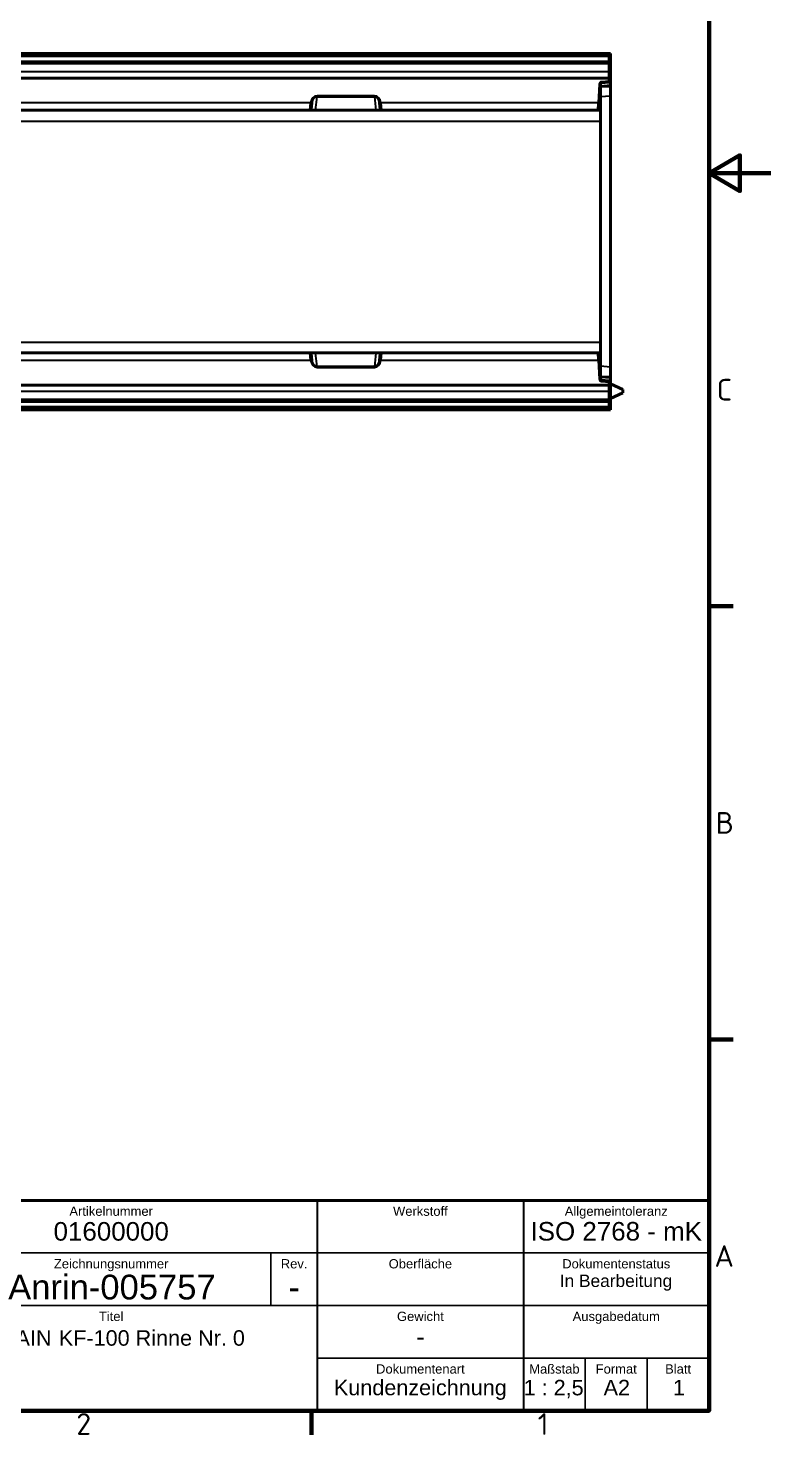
# Model space of a CAD drawing. Header units: millimetres. Extents: x 0 to 1485, y 0 to 1050.
# Drawn here: x 1185 to 1485, y 15 to 584 of the extents above; entities that cross this region are included whole.
import ezdxf
from ezdxf.enums import TextEntityAlignment as Align

# ---------------------------------------------------------------- set-up
doc = ezdxf.new("R2010")
doc.units = ezdxf.units.MM
doc.header["$LTSCALE"] = 2.5
for name, color, linetype, lineweight in [('Rahmen (ISO)', 7, 'Continuous', 70), ('Schraffur (ISO)', 7, 'Continuous', 18), ('Sichtbar (ISO)', 7, 'Continuous', 50), ('Sichtbar schmal (ISO)', 7, 'Continuous', 35), ('Skizziergeometrie (ISO)', 7, 'Continuous', 25), ('Symbole(DIN)', 179, 'Continuous', 25), ('Titel (ISO)', 7, 'Continuous', 50)]:
    doc.layers.add(name, color=color, linetype=linetype, lineweight=lineweight)
doc.styles.add('Aktuell-DIN', font='arial.ttf')
doc.styles.add('Notiztext (DIN)', font='isocpeur.ttf')
doc.styles.add('Textstil36', font='arial.ttf')
doc.styles.add('Textstil50', font='arial.ttf')
doc.styles.add('Textstil53', font='arial.ttf')
doc.styles.add('Textstil60', font='arial.ttf')
doc.styles.add('Textstil94', font='arial.ttf')
doc.styles.add('TXT 5_0', font='isocpeur.ttf')

# ---------------------------------------------------------------- blocks, each defined once
blk = doc.blocks.new('Ränder Standardrahmen')
at = {"layer": 'Rahmen (ISO)'}
for p, q in [((584.0000152587891, 140), (587.9000091552734, 140)), ((584.0000152587891, 70), (587.9000091552734, 70)), ((519.7499847412109, 10), (519.7499847412109, 6.100000143051147))]:
    blk.add_line(p, q, dxfattribs=at)
at = {"layer": 'Rahmen (ISO)', "flags": 128}
for points in [[(10, 10), (10, 410), (584.0000152587891, 410), (584.0000152587891, 10), (10, 10)], [(594.0000152587891, 210), (584.0000152587891, 210), (589.0000152587891, 212.8867530822754), (589.0000152587891, 207.1132469177246), (584.0000152587891, 210)]]:
    blk.add_lwpolyline(points, dxfattribs=at)
at = {"layer": 'Rahmen (ISO)', "char_height": 3.499999940395355, "attachment_point": 7, "style": 'Notiztext (DIN)'}
for s, insert in [('C', (585.2283748042591, 173.2500000298023)), ('B', (585.0530501258381, 103.2500000298023)), ('A', (584.8777254474171, 33.25000002980232)), ('2', (481.7033748340615, 6.100000059604644)), ('1', (556.299600776777, 6.100000059604644))]:
    blk.add_mtext(s, dxfattribs=dict(at, insert=insert))
blk = doc.blocks.new('Schriftfelder Kundenzeichnung DE')
at = {"layer": 'Schraffur (ISO)'}
h = blk.add_hatch(color=256, dxfattribs=at)
edge = h.paths.add_edge_path(flags=0)
edge.add_line((108.683909823923, 225.3408427413095), (110.516742063923, 225.3408427413095))
edge.add_line((110.5167420639229, 225.3408427413095), (110.5167420639229, 227.2962102213095))
edge.add_arc((111.2257004586354, 225.8655982654567), 1.59664416, 116.3613146929463, 117.7482226645101)
edge.add_arc((112.3362595360138, 223.7546137413095), 3.981931800000001, 117.7482226645103, 156.5245153357833)
edge = h.paths.add_edge_path()
edge.add_arc((110.5045526805172, 224.9907311013095), 4.26078048, 90, 151.5119102653221)
edge.add_line((106.7596833415043, 227.0230214182844), (104.712935583923, 223.2515115813095))
edge.add_line((104.712935583923, 223.2515115813095), (108.171648543923, 223.2515115813095))
edge.add_line((108.171648543923, 223.2515115813095), (108.2998586025441, 223.9915139013095))
edge.add_line((108.2998586025441, 223.9915139013095), (110.5167420639229, 223.9915139013095))
edge.add_line((110.5167420639229, 223.9915139013095), (110.5167420639229, 223.2515115813095))
edge.add_line((110.5167420639229, 223.2515115813095), (114.045733623923, 223.2515115813095))
edge.add_line((114.045733623923, 223.2515115813095), (114.045733623923, 229.2515115813095))
edge.add_line((114.045733623923, 229.2515115813095), (110.5045526805172, 229.2515115813095))
for points in [[(125.252607783923, 223.2515115813095), (121.817400063923, 223.2515115813095), (118.505964063923, 226.1045144613095), (118.505964063923, 223.2515115813095), (115.070756343923, 223.2515115813095), (115.070756343923, 229.2515115813095), (118.505964063923, 229.2515115813095), (121.817400063923, 226.3985087013095), (121.817400063923, 229.2515115813095), (125.252607783923, 229.2515115813095)], [(140.097968583923, 223.2515115813095), (136.625119383923, 223.2515115813095), (136.625119383923, 229.2515115813095), (140.097968583923, 229.2515115813095)], [(147.869635023923, 229.2515115813095), (151.304842743923, 229.2515115813095), (151.304842743923, 223.2515115813095), (147.869635023923, 223.2515115813095), (144.558199023923, 226.1045144613095), (144.558199023923, 223.2515115813095), (141.122991303923, 223.2515115813095), (141.122991303923, 229.2515115813095), (144.558199023923, 229.2515115813095), (147.869635023923, 226.3985087013095)], [(114.092750823923, 221.2198260213095), (114.092750823923, 219.1891757013095), (115.437950823923, 219.1891757013095), (115.437950823923, 219.4171757013095), (114.362750823923, 219.4171757013095), (114.362750823923, 221.2198260213095)], [(117.539431743923, 220.9918260213095), (117.539431743923, 221.2198260213095), (116.127950823923, 221.2198260213095), (116.127950823923, 219.1891757013095), (117.539431743923, 219.1891757013095), (117.539431743923, 219.4171757013095), (116.399148063923, 219.4171757013095), (116.399148063923, 220.0905008613095), (117.454217463923, 220.0905008613095), (117.454217463923, 220.3185008613095), (116.399148063923, 220.3185008613095), (116.399148063923, 220.9918260213095)], [(123.086601303923, 221.2198260213095), (123.086601303923, 219.1891757013095), (123.356828463923, 219.1891757013095), (123.356828463923, 221.2198260213095)], [(124.262986023923, 221.2198260213095), (124.262986023923, 219.1891757013095), (124.518913143923, 219.1891757013095), (124.518913143923, 220.8277610613095), (125.589754863923, 219.1891757013095), (125.881309503923, 219.1891757013095), (125.881309503923, 221.2198260213095), (125.625382383923, 221.2198260213095), (125.625382383923, 219.5812406613095), (124.5545406639229, 221.2198260213095)], [(132.561861423923, 221.2198260213095), (132.155045343923, 219.5180909013095), (131.699562243923, 221.2198260213095), (131.4071755239229, 221.2198260213095), (130.951692423923, 219.5180909013095), (130.544876343923, 221.2198260213095), (130.268875503923, 221.2198260213095), (130.805499063923, 219.1891757013095), (131.097885783923, 219.1891757013095), (131.553368883923, 220.8909108213095), (132.008851983923, 219.1891757013095), (132.301238703923, 219.1891757013095), (132.837862263923, 221.2198260213095)], [(135.977502663923, 219.1891757013095), (136.247237223923, 219.1891757013095), (136.247237223923, 220.9918260213095), (136.924449183923, 220.9918260213095), (136.924449183923, 221.2198260213095), (135.300290703923, 221.2198260213095), (135.300290703923, 220.9918260213095), (135.977502663923, 220.9918260213095)], [(139.015114863923, 219.1891757013095), (139.015114863923, 219.4171757013095), (137.874831183923, 219.4171757013095), (137.874831183923, 220.0905008613095), (138.929900583923, 220.0905008613095), (138.929900583923, 220.3185008613095), (137.874831183923, 220.3185008613095), (137.874831183923, 220.9918260213095), (139.015114863923, 220.9918260213095), (139.015114863923, 221.2198260213095), (137.603633943923, 221.2198260213095), (137.603633943923, 219.1891757013095)]]:
    blk.add_hatch(color=256, dxfattribs=at).paths.add_polyline_path(points)
h = blk.add_hatch(color=256, dxfattribs=at)
edge = h.paths.add_edge_path(flags=0)
edge.add_line((129.642346503923, 227.8052701413094), (129.642346503923, 226.6901711013095))
edge.add_line((129.642346503923, 226.6901711013095), (131.480023983923, 226.6901711013095))
edge.add_spline(control_points=[(131.480023983923, 226.6901711013095), (131.5318805497063, 226.6916958227884), (131.6305581805931, 226.6945972085825), (131.7834079712094, 226.7187347864066), (131.9456075507691, 226.7621980947508), (132.1091953016572, 226.8344387768472), (132.2411939532879, 226.9285784099501), (132.3403721803921, 227.0402636060593), (132.396135090417, 227.1601969955236), (132.4018507240181, 227.2893400885062), (132.3685830476563, 227.4029543419422), (132.2920363050484, 227.5186120536297), (132.1869485253285, 227.6088157974424), (132.0663152088053, 227.6797835189072), (131.9581459113344, 227.7259415766284), (131.8527252149688, 227.7585600237585), (131.7479852451018, 227.7823689967755), (131.6253257673098, 227.8010784926916), (131.5313444046484, 227.8037896558978), (131.480023983923, 227.8052701413094)], knot_values=[-0.2348443077656115, -0.2348443077656115, -0.2348443077656115, -0.2348443077656115, -0.2192949338551818, -0.2052554725607108, -0.1885299087278163, -0.1690334631389931, -0.1519110800315538, -0.1403572958252844, -0.1244643519458432, -0.1133909403395071, -0.1022811609910772, -0.08951621207976893, -0.07231263734836829, -0.06124997503032472, -0.04759695909511757, -0.03714336058679168, -0.02818110863432662, -0.01538886339449367, 0, 0, 0, 0], degree=3, periodic=0)
edge.add_line((131.480023983923, 227.8052701413094), (129.642346503923, 227.8052701413094))
edge = h.paths.add_edge_path()
edge.add_spline(control_points=[(134.3150813439229, 226.0103985813095), (134.4168598895055, 226.0499850707431), (134.6939340057785, 226.1577522972583), (135.1242053294814, 226.422542312788), (135.5393193016908, 226.8579692208423), (135.7441753496952, 227.4401807852996), (135.6188050910975, 228.067237885474), (135.188165090126, 228.5998506058473), (134.5630450770148, 228.975213475255), (133.8338599334821, 229.208407002818), (133.3252697546637, 229.2368130615507), (133.0621032639229, 229.2515115813095)], knot_values=[0, 0, 0, 0, 0.03273779986462733, 0.08912287864097368, 0.1501897263755084, 0.2100176711255166, 0.2664548752384519, 0.3341424044766891, 0.4091241048504136, 0.4826164910825286, 0.5614219785737962, 0.5614219785737962, 0.5614219785737962, 0.5614219785737962], degree=3, periodic=0)
edge.add_line((133.0621032639229, 229.2515115813095), (126.2776305039229, 229.2515115813095))
edge.add_line((126.277630503923, 229.2515115813095), (126.277630503923, 223.2515115813094))
edge.add_line((126.277630503923, 223.2515115813095), (129.640630143923, 223.2515115813095))
edge.add_line((129.640630143923, 223.2515115813095), (129.640630143923, 225.3408427413095))
edge.add_line((129.640630143923, 225.3408427413095), (131.617366023923, 225.3408427413095))
edge.add_spline(control_points=[(131.617366023923, 225.3408427413095), (131.6488713517749, 225.3391210629297), (131.7096549333692, 225.3357994095647), (131.7990697278204, 225.3095878925087), (131.872281801242, 225.2741947818108), (131.9337235729713, 225.2322818866625), (131.9865197590555, 225.1865581139826), (132.0300926899619, 225.1373930018526), (132.0741991413703, 225.0750696916928), (132.1122919188791, 225.0043523735758), (132.1455681176842, 224.9096097331732), (132.1624950295837, 224.8218552984954), (132.1642300527399, 224.7638858272553), (132.164888943923, 224.7418713813095)], knot_values=[0, 0, 0, 0, 0.009437148749291642, 0.01820719669116636, 0.02774254030071362, 0.03371989700886165, 0.04047332671375441, 0.04864753822361823, 0.05335390803231722, 0.0633642127570237, 0.07261690739271422, 0.08340067882478427, 0.09000333732218208, 0.09000333732218208, 0.09000333732218208, 0.09000333732218208], degree=3, periodic=0)
edge.add_line((132.164888943923, 224.7418713813095), (132.164888943923, 223.2515115813094))
edge.add_line((132.164888943923, 223.2515115813095), (135.600096663923, 223.2515115813095))
edge.add_line((135.600096663923, 223.2515115813095), (135.600096663923, 224.8899704613095))
edge.add_spline(control_points=[(135.600096663923, 224.8899704613095), (135.5969135726795, 224.9497369570432), (135.5914782726407, 225.0517914731497), (135.5554397474652, 225.1884953475542), (135.5074912832181, 225.3128218758276), (135.4394430282167, 225.4367425261486), (135.3534139701515, 225.5517938194365), (135.2404039955451, 225.6704034442483), (135.111628615453, 225.7719278015089), (134.9566551882107, 225.8619626514578), (134.8241544066446, 225.9192584722618), (134.7024348326499, 225.9579576020105), (134.5708608940054, 225.9892465075556), (134.4424725479349, 226.0072562669392), (134.346413905029, 226.0096257119596), (134.3150813439229, 226.0103985813095)], knot_values=[0, 0, 0, 0, 0.01790270397454535, 0.03056983295888588, 0.04221164982264758, 0.057826131227419, 0.07280866371495635, 0.08518183669927369, 0.1068974509930123, 0.1217176774808403, 0.1388591343700172, 0.1500828583150381, 0.1599955145979027, 0.1794151422518301, 0.1888157834339211, 0.1888157834339211, 0.1888157834339211, 0.1888157834339211], degree=3, periodic=0)
h = blk.add_hatch(color=256, dxfattribs=at)
h.paths.add_polyline_path([(119.021969763923, 220.9790897013095), (119.375604997844, 220.0260197013095), (118.6683345300019, 220.0260197013095)], flags=0)
h.paths.add_polyline_path([(118.357824783923, 219.1891757013095), (118.079050503923, 219.1891757013095), (118.872720123923, 221.2198260213095), (119.1712194039229, 221.2198260213095), (119.964889023923, 219.1891757013095), (119.686114743923, 219.1891757013095), (119.4591581092633, 219.8008386213095), (118.5847814185826, 219.8008386213095)])
h = blk.add_hatch(color=256, dxfattribs=at)
edge = h.paths.add_edge_path(flags=0)
edge.add_line((122.022680343923, 220.3187820213095), (122.022680343923, 220.0902197013095))
edge.add_arc((121.344585543923, 220.0902197013095), 0.6780948, -90, 0, ccw=False)
edge.add_line((121.344585543923, 219.4121249013095), (120.888736383923, 219.4121249013095))
edge.add_line((120.888736383923, 219.4121249013095), (120.888736383923, 220.9968768213095))
edge.add_line((120.888736383923, 220.9968768213095), (121.344585543923, 220.9968768213095))
edge.add_arc((121.344585543923, 220.3187820213095), 0.6780948, 0, 90, ccw=False)
edge = h.paths.add_edge_path()
edge.add_line((122.292907503923, 220.2777335013095), (122.292907503923, 220.1312682213095))
edge.add_arc((121.350814983923, 220.1312682213095), 0.9420925200000002, -90, 0, ccw=False)
edge.add_line((121.350814983923, 219.1891757013095), (120.618509223923, 219.1891757013095))
edge.add_line((120.618509223923, 219.1891757013095), (120.618509223923, 221.2198260213095))
edge.add_line((120.618509223923, 221.2198260213095), (121.350814983923, 221.2198260213095))
edge.add_arc((121.350814983923, 220.2777335013095), 0.9420925200000002, 0, 90, ccw=False)
h = blk.add_hatch(color=256, dxfattribs=at)
edge = h.paths.add_edge_path()
edge.add_arc((127.4262397882722, 220.3651757013095), 0.9096000000000004, 108.7548966671923, 155.983844719467)
edge.add_arc((127.807688463923, 220.1952149180556), 1.3272, 155.9838447194682, 187.9914345018063)
edge.add_arc((127.5224852712298, 220.1551757013095), 1.039200000000001, 187.991434501805, 233.7769540661515)
edge.add_arc((127.4381004384694, 220.0399757013095), 0.8964000000000004, 233.7769540661532, 284.14111023393)
edge.add_arc((127.4187510198735, 220.1167757013095), 0.9755999999999999, 284.1411102339305, 316.1812399542431)
edge.add_line((128.1226791656291, 219.4412903013095), (128.193566103923, 219.1891757013095))
edge.add_line((128.193566103923, 219.1891757013095), (128.363966103923, 219.1891757013095))
edge.add_line((128.363966103923, 219.1891757013095), (128.363966103923, 220.2576428613095))
edge.add_line((128.363966103923, 220.2576428613095), (127.473759663923, 220.2576428613095))
edge.add_line((127.473759663923, 220.2576428613095), (127.473759663923, 220.0305529413095))
edge.add_line((127.473759663923, 220.0305529413095), (128.1257988137048, 220.0305529413095))
edge.add_arc((127.4694716349456, 220.0207757013095), 0.6564000000000001, -150.37950396507392, 0.8534663380053757, ccw=False)
edge.add_arc((127.7417420887227, 220.1755757013095), 0.9696000000000005, 148.1617581461661, 209.6204960349263, ccw=False)
edge.add_arc((127.5195022183124, 220.3135757013095), 0.708, 78.44410074413952, 148.1617581461653, ccw=False)
edge.add_arc((127.5550797393053, 220.4875757013095), 0.5304000000000002, 11.53554341040342, 78.44410074413878, ccw=False)
edge.add_line((128.074766103923, 220.5936428613095), (128.324366103923, 220.5936428613095))
edge.add_arc((127.6013750059995, 220.5276135320432), 0.7260000000000002, 5.21823285918623, 65.66421573335826)
edge.add_arc((127.4698379533712, 220.2367757013095), 1.045200000000001, 65.66421573336058, 108.7548966671922)
h = blk.add_hatch(color=256, dxfattribs=at)
h.paths.add_polyline_path([(134.535621877844, 220.0260197013095), (134.181986643923, 220.9790897013095), (133.8283514100019, 220.0260197013095)], flags=0)
h.paths.add_polyline_path([(134.032737003923, 221.2198260213095), (133.239067383923, 219.1891757013095), (133.517841663923, 219.1891757013095), (133.7447982985826, 219.8008386213095), (134.6191749892633, 219.8008386213095), (134.846131623923, 219.1891757013095), (135.124905903923, 219.1891757013095), (134.331236283923, 221.2198260213095)])
h = blk.add_hatch(color=256, dxfattribs=at)
edge = h.paths.add_edge_path(flags=0)
edge.add_line((140.771062743923, 220.9968768213095), (140.066121063923, 220.9968768213095))
edge.add_line((140.066121063923, 220.9968768213095), (140.066121063923, 220.2839815413095))
edge.add_line((140.066121063923, 220.2839815413095), (140.633433783923, 220.2839815413095))
edge.add_arc((140.633433783923, 221.1473537013095), 0.86337216, 270, 289.1620101958619)
edge.add_arc((140.824118943923, 220.5986092605525), 0.2824407600000001, 289.1620101958597, 360)
edge.add_line((141.106559703923, 220.5986092605525), (141.106559703923, 220.6613798613095))
edge.add_arc((140.771062743923, 220.6613798613095), 0.3354969600000001, 0, 90)
edge = h.paths.add_edge_path()
edge.add_line((139.796039943923, 221.2198260213095), (139.796039943923, 219.1891757013095))
edge.add_line((139.796039943923, 219.1891757013095), (140.066121063923, 219.1891757013095))
edge.add_line((140.066121063923, 219.1891757013095), (140.066121063923, 220.0568142213095))
edge.add_line((140.066121063923, 220.0568142213095), (140.757378303923, 220.0568142213095))
edge.add_arc((140.757378303923, 219.7724142213095), 0.2844, 12.877147864535516, 90, ccw=False)
edge.add_arc((138.890345279691, 219.3455902219524), 2.199600000000001, 0.34767452326332204, 12.877147864535289, ccw=False)
edge.add_arc((141.422298663923, 219.3609544686387), 0.3323999999999999, 180.3476745232685, 211.1167275824202)
edge.add_line((141.137725623923, 219.1891757013095), (141.4374325839229, 219.1891757013095))
edge.add_arc((141.810972903923, 219.4630769049109), 0.4632000000000002, 190.0760485959375, 216.2510084252529, ccw=False)
edge.add_arc((143.2228554653303, 219.7139626015817), 1.8972, 181.1097201713741, 190.0760485959349, ccw=False)
edge.add_arc((140.454974703923, 219.6603468330855), 0.8712000000000004, 1.10972017137414, 19.97247768533239)
edge.add_arc((140.977159143923, 219.8501224127102), 0.3156000000000001, 19.97247768533407, 85.20143695251477)
edge.add_arc((140.844616383923, 220.6563195945944), 0.5167545600000002, 287.9134775026913, 363.4992817117508)
edge.add_arc((140.7984608387399, 220.6534971813095), 0.5629963200000003, 3.499281711751236, 81.2837322856036)
edge.add_arc((140.7547331892268, 220.3682773413095), 0.8515486800000001, 81.2837322856041, 90)
edge.add_line((140.7547331892268, 221.2198260213095), (139.796039943923, 221.2198260213095))
at = {"layer": 'Skizziergeometrie (ISO)', "color": 7, "lineweight": 25}
for p, q in [((110.5045526805172, 229.2515115813095), (114.045733623923, 229.2515115813095)), ((114.045733623923, 229.2515115813095), (114.045733623923, 223.2515115813095)), ((115.070756343923, 229.2515115813095), (115.070756343923, 223.2515115813095)), ((118.505964063923, 229.2515115813095), (115.070756343923, 229.2515115813095)), ((121.817400063923, 226.3985087013095), (118.505964063923, 229.2515115813095)), ((125.252607783923, 229.2515115813095), (121.817400063923, 229.2515115813095)), ((121.817400063923, 229.2515115813095), (121.817400063923, 226.3985087013095)), ((125.252607783923, 223.2515115813095), (125.252607783923, 229.2515115813095)), ((126.277630503923, 229.2515115813095), (126.277630503923, 223.2515115813095)), ((133.0621032639229, 229.2515115813095), (126.277630503923, 229.2515115813095)), ((129.642346503923, 227.8052701413094), (131.480023983923, 227.8052701413094)), ((129.642346503923, 226.6901711013095), (129.642346503923, 227.8052701413094)), ((140.097968583923, 229.2515115813095), (136.625119383923, 229.2515115813095)), ((136.625119383923, 229.2515115813095), (136.625119383923, 223.2515115813095)), ((140.097968583923, 223.2515115813095), (140.097968583923, 229.2515115813095)), ((144.558199023923, 229.2515115813095), (141.122991303923, 229.2515115813095)), ((141.122991303923, 229.2515115813095), (141.122991303923, 223.2515115813095)), ((147.869635023923, 226.3985087013095), (144.558199023923, 229.2515115813095)), ((147.869635023923, 229.2515115813095), (147.869635023923, 226.3985087013095)), ((151.304842743923, 229.2515115813095), (147.869635023923, 229.2515115813095)), ((151.304842743923, 223.2515115813095), (151.304842743923, 229.2515115813095)), ((106.7596833415043, 227.0230214182844), (104.712935583923, 223.2515115813095)), ((110.5167420639229, 225.3408427413095), (108.683909823923, 225.3408427413095)), ((110.5167420639229, 227.2962102213095), (110.5167420639229, 225.3408427413095)), ((118.505964063923, 226.1045144613095), (121.817400063923, 223.2515115813095)), ((118.505964063923, 223.2515115813095), (118.505964063923, 226.1045144613095)), ((129.640630143923, 223.2515115813095), (129.640630143923, 225.3408427413095)), ((129.640630143923, 225.3408427413095), (131.617366023923, 225.3408427413095)), ((131.480023983923, 226.6901711013095), (129.642346503923, 226.6901711013095)), ((144.558199023923, 223.2515115813095), (144.558199023923, 226.1045144613095)), ((144.558199023923, 226.1045144613095), (147.869635023923, 223.2515115813095)), ((104.712935583923, 223.2515115813095), (108.171648543923, 223.2515115813095)), ((108.2998586025441, 223.9915139013095), (108.171648543923, 223.2515115813095)), ((108.2998586025441, 223.9915139013095), (110.5167420639229, 223.9915139013095)), ((110.5167420639229, 223.9915139013095), (110.5167420639229, 223.2515115813095)), ((110.5167420639229, 223.2515115813095), (114.045733623923, 223.2515115813095)), ((115.070756343923, 223.2515115813095), (118.505964063923, 223.2515115813095)), ((121.817400063923, 223.2515115813095), (125.252607783923, 223.2515115813095)), ((126.277630503923, 223.2515115813095), (129.640630143923, 223.2515115813095)), ((132.164888943923, 224.7418713813095), (132.164888943923, 223.2515115813095)), ((132.164888943923, 223.2515115813095), (135.600096663923, 223.2515115813095)), ((135.600096663923, 223.2515115813095), (135.600096663923, 224.8899704613095)), ((136.625119383923, 223.2515115813095), (140.097968583923, 223.2515115813095)), ((141.122991303923, 223.2515115813095), (144.558199023923, 223.2515115813095)), ((147.869635023923, 223.2515115813095), (151.304842743923, 223.2515115813095)), ((114.362750823923, 221.2198260213095), (114.092750823923, 221.2198260213095)), ((114.092750823923, 221.2198260213095), (114.092750823923, 219.1891757013095)), ((114.362750823923, 219.4171757013095), (114.362750823923, 221.2198260213095)), ((116.127950823923, 221.2198260213095), (116.127950823923, 219.1891757013095)), ((117.539431743923, 221.2198260213095), (116.127950823923, 221.2198260213095)), ((116.399148063923, 220.9918260213095), (117.539431743923, 220.9918260213095)), ((116.399148063923, 220.3185008613095), (116.399148063923, 220.9918260213095)), ((117.539431743923, 220.9918260213095), (117.539431743923, 221.2198260213095)), ((118.872720123923, 221.2198260213095), (118.079050503923, 219.1891757013095)), ((118.6683345300019, 220.0260197013095), (119.021969763923, 220.9790897013095)), ((119.1712194039229, 221.2198260213095), (118.872720123923, 221.2198260213095)), ((119.021969763923, 220.9790897013095), (119.375604997844, 220.0260197013095)), ((119.964889023923, 219.1891757013095), (119.1712194039229, 221.2198260213095)), ((120.618509223923, 221.2198260213095), (121.350814983923, 221.2198260213095)), ((120.618509223923, 221.2198260213095), (120.618509223923, 219.1891757013095)), ((120.888736383923, 220.9968768213095), (121.344585543923, 220.9968768213095)), ((120.888736383923, 219.4121249013095), (120.888736383923, 220.9968768213095)), ((123.086601303923, 221.2198260213095), (123.086601303923, 219.1891757013095)), ((123.356828463923, 221.2198260213095), (123.086601303923, 221.2198260213095)), ((123.356828463923, 219.1891757013095), (123.356828463923, 221.2198260213095)), ((124.262986023923, 221.2198260213095), (124.262986023923, 219.1891757013095)), ((124.5545406639229, 221.2198260213095), (124.262986023923, 221.2198260213095)), ((124.518913143923, 220.8277610613095), (125.589754863923, 219.1891757013095)), ((124.518913143923, 219.1891757013095), (124.518913143923, 220.8277610613095)), ((125.625382383923, 219.5812406613095), (124.5545406639229, 221.2198260213095)), ((125.881309503923, 221.2198260213095), (125.625382383923, 221.2198260213095)), ((125.625382383923, 221.2198260213095), (125.625382383923, 219.5812406613095)), ((125.881309503923, 219.1891757013095), (125.881309503923, 221.2198260213095)), ((128.074766103923, 220.5936428613095), (128.324366103923, 220.5936428613095)), ((130.268875503923, 221.2198260213095), (130.805499063923, 219.1891757013095)), ((130.544876343923, 221.2198260213095), (130.268875503923, 221.2198260213095)), ((130.951692423923, 219.5180909013095), (130.544876343923, 221.2198260213095)), ((131.4071755239229, 221.2198260213095), (130.951692423923, 219.5180909013095)), ((131.097885783923, 219.1891757013095), (131.553368883923, 220.8909108213095)), ((131.699562243923, 221.2198260213095), (131.4071755239229, 221.2198260213095)), ((131.553368883923, 220.8909108213095), (132.008851983923, 219.1891757013095)), ((132.155045343923, 219.5180909013095), (131.699562243923, 221.2198260213095)), ((132.561861423923, 221.2198260213095), (132.155045343923, 219.5180909013095)), ((132.301238703923, 219.1891757013095), (132.837862263923, 221.2198260213095)), ((132.837862263923, 221.2198260213095), (132.561861423923, 221.2198260213095)), ((134.032737003923, 221.2198260213095), (133.239067383923, 219.1891757013095)), ((133.8283514100019, 220.0260197013095), (134.181986643923, 220.9790897013095)), ((134.331236283923, 221.2198260213095), (134.032737003923, 221.2198260213095)), ((134.181986643923, 220.9790897013095), (134.535621877844, 220.0260197013095)), ((135.124905903923, 219.1891757013095), (134.331236283923, 221.2198260213095)), ((135.300290703923, 221.2198260213095), (135.300290703923, 220.9918260213095)), ((136.924449183923, 221.2198260213095), (135.300290703923, 221.2198260213095)), ((135.300290703923, 220.9918260213095), (135.977502663923, 220.9918260213095)), ((135.977502663923, 220.9918260213095), (135.977502663923, 219.1891757013095)), ((136.247237223923, 219.1891757013095), (136.247237223923, 220.9918260213095)), ((136.247237223923, 220.9918260213095), (136.924449183923, 220.9918260213095)), ((136.924449183923, 220.9918260213095), (136.924449183923, 221.2198260213095)), ((137.603633943923, 221.2198260213095), (137.603633943923, 219.1891757013095)), ((139.015114863923, 221.2198260213095), (137.603633943923, 221.2198260213095)), ((137.874831183923, 220.3185008613095), (137.874831183923, 220.9918260213095)), ((137.874831183923, 220.9918260213095), (139.015114863923, 220.9918260213095)), ((139.015114863923, 220.9918260213095), (139.015114863923, 221.2198260213095)), ((139.796039943923, 221.2198260213095), (139.796039943923, 219.1891757013095)), ((139.796039943923, 221.2198260213095), (140.7547331892268, 221.2198260213095)), ((140.066121063923, 220.2839815413095), (140.066121063923, 220.9968768213095)), ((140.771062743923, 220.9968768213095), (140.066121063923, 220.9968768213095)), ((141.106559703923, 220.6613798613095), (141.106559703923, 220.5986092605525)), ((114.092750823923, 219.1891757013095), (115.437950823923, 219.1891757013095)), ((115.437950823923, 219.4171757013095), (114.362750823923, 219.4171757013095)), ((115.437950823923, 219.1891757013095), (115.437950823923, 219.4171757013095)), ((116.127950823923, 219.1891757013095), (117.539431743923, 219.1891757013095)), ((117.454217463923, 220.3185008613095), (116.399148063923, 220.3185008613095)), ((116.399148063923, 220.0905008613095), (117.454217463923, 220.0905008613095)), ((116.399148063923, 219.4171757013095), (116.399148063923, 220.0905008613095)), ((117.539431743923, 219.4171757013095), (116.399148063923, 219.4171757013095)), ((117.454217463923, 220.0905008613095), (117.454217463923, 220.3185008613095)), ((117.539431743923, 219.1891757013095), (117.539431743923, 219.4171757013095)), ((118.079050503923, 219.1891757013095), (118.357824783923, 219.1891757013095)), ((118.357824783923, 219.1891757013095), (118.5847814185826, 219.8008386213095)), ((118.5847814185826, 219.8008386213095), (119.4591581092633, 219.8008386213095)), ((119.375604997844, 220.0260197013095), (118.6683345300019, 220.0260197013095)), ((119.4591581092633, 219.8008386213095), (119.686114743923, 219.1891757013095)), ((119.686114743923, 219.1891757013095), (119.964889023923, 219.1891757013095)), ((120.618509223923, 219.1891757013095), (121.350814983923, 219.1891757013095)), ((121.344585543923, 219.4121249013095), (120.888736383923, 219.4121249013095)), ((122.022680343923, 220.3187820213095), (122.022680343923, 220.0902197013095)), ((122.292907503923, 220.2777335013095), (122.292907503923, 220.2045008613095)), ((122.292907503923, 220.1312682213095), (122.292907503923, 220.2045008613095)), ((123.086601303923, 219.1891757013095), (123.356828463923, 219.1891757013095)), ((124.262986023923, 219.1891757013095), (124.518913143923, 219.1891757013095)), ((125.589754863923, 219.1891757013095), (125.881309503923, 219.1891757013095)), ((128.363966103923, 220.2576428613095), (127.473759663923, 220.2576428613095)), ((127.473759663923, 220.2576428613095), (127.473759663923, 220.0305529413095)), ((127.473759663923, 220.0305529413095), (128.1257988137048, 220.0305529413095)), ((128.1226791656291, 219.4412903013095), (128.193566103923, 219.1891757013095)), ((128.193566103923, 219.1891757013095), (128.363966103923, 219.1891757013095)), ((128.363966103923, 219.1891757013095), (128.363966103923, 220.2576428613095)), ((130.805499063923, 219.1891757013095), (131.097885783923, 219.1891757013095)), ((132.008851983923, 219.1891757013095), (132.301238703923, 219.1891757013095)), ((133.239067383923, 219.1891757013095), (133.517841663923, 219.1891757013095)), ((133.517841663923, 219.1891757013095), (133.7447982985826, 219.8008386213095)), ((134.6191749892633, 219.8008386213095), (133.7447982985826, 219.8008386213095)), ((134.535621877844, 220.0260197013095), (133.8283514100019, 220.0260197013095)), ((134.6191749892633, 219.8008386213095), (134.846131623923, 219.1891757013095)), ((134.846131623923, 219.1891757013095), (135.124905903923, 219.1891757013095)), ((135.977502663923, 219.1891757013095), (136.247237223923, 219.1891757013095)), ((137.603633943923, 219.1891757013095), (139.015114863923, 219.1891757013095)), ((138.929900583923, 220.3185008613095), (137.874831183923, 220.3185008613095)), ((137.874831183923, 219.4171757013095), (137.874831183923, 220.0905008613095)), ((137.874831183923, 220.0905008613095), (138.929900583923, 220.0905008613095)), ((139.015114863923, 219.4171757013095), (137.874831183923, 219.4171757013095)), ((138.929900583923, 220.0905008613095), (138.929900583923, 220.3185008613095)), ((139.015114863923, 219.1891757013095), (139.015114863923, 219.4171757013095)), ((139.796039943923, 219.1891757013095), (140.066121063923, 219.1891757013095)), ((140.633433783923, 220.2839815413095), (140.066121063923, 220.2839815413095)), ((140.066121063923, 219.1891757013095), (140.066121063923, 220.0568142213095)), ((140.066121063923, 220.0568142213095), (140.757378303923, 220.0568142213095)), ((141.137725623923, 219.1891757013095), (141.437432583923, 219.1891757013095))]:
    blk.add_line(p, q, dxfattribs=at)
for centre, radius, start, end in [((110.5045526805172, 224.9907311013095), 4.26078048, 90, 151.5119102653221), ((112.3362595360138, 223.7546137413095), 3.981931800000001, 117.7482226645103, 156.5245153357833), ((111.2257004586354, 225.8655982654567), 1.59664416, 116.3613146929463, 117.7482226645107), ((121.344585543923, 220.3187820213095), 0.6780948, 0, 90), ((121.350814983923, 220.2777335013095), 0.9420925200000002, 0, 90), ((127.807688463923, 220.1952149180556), 1.3272, 155.9838447194682, 187.9914345018063), ((127.4262397882722, 220.3651757013095), 0.9096000000000003, 108.7548966671923, 155.983844719467), ((127.7417420887227, 220.1755757013095), 0.9696000000000004, 148.1617581461661, 209.6204960349263), ((127.5195022183124, 220.3135757013095), 0.708, 78.44410074413948, 148.1617581461653), ((127.4698379533712, 220.2367757013095), 1.0452, 65.66421573336058, 108.7548966671922), ((127.5550797393053, 220.4875757013095), 0.5304000000000001, 11.53554341040343, 78.44410074413803), ((127.6013750059995, 220.5276135320432), 0.7260000000000001, 5.21823285918623, 65.66421573335954), ((140.7547331892268, 220.3682773413095), 0.8515486800000001, 81.28373228560291, 90), ((140.771062743923, 220.6613798613095), 0.3354969600000001, 0, 90), ((140.7984608387399, 220.6534971813095), 0.5629963200000001, 3.499281711751236, 81.28373228560307), ((140.824118943923, 220.5986092605525), 0.2824407600000001, 289.1620101958597, 0), ((140.844616383923, 220.6563195945944), 0.5167545600000001, 287.9134775026913, 3.499281711750788), ((121.344585543923, 220.0902197013095), 0.6780948, 270, 0), ((121.350814983923, 220.1312682213095), 0.9420925200000002, 270, 0), ((127.5224852712298, 220.1551757013095), 1.0392, 187.9914345018049, 233.7769540661515), ((127.4694716349456, 220.0207757013095), 0.6564000000000002, 209.620496034926, 0.8534663380054042), ((127.4381004384694, 220.0399757013095), 0.8964000000000001, 233.7769540661532, 284.1411102339306), ((127.4187510198735, 220.1167757013095), 0.9756, 284.1411102339305, 316.1812399542453), ((140.633433783923, 221.1473537013095), 0.86337216, 270, 289.1620101958619), ((140.757378303923, 219.7724142213095), 0.2844, 12.87714786453554, 90), ((140.977159143923, 219.8501224127102), 0.3156000000000001, 19.97247768533407, 85.20143695251102), ((138.890345279691, 219.3455902219524), 2.1996, 0.3476745232632531, 12.8771478645354), ((141.422298663923, 219.3609544686387), 0.3324, 180.3476745232684, 211.1167275824202), ((140.454974703923, 219.6603468330855), 0.8712000000000002, 1.10972017137414, 19.97247768533498), ((143.2228554653303, 219.7139626015817), 1.897200000000001, 181.1097201713741, 190.0760485959349), ((141.810972903923, 219.4630769049109), 0.4632000000000001, 190.0760485959374, 216.2510084252529)]:
    blk.add_arc(centre, radius, start, end, dxfattribs=at)
for points in [[(131.480023983923, 227.8052701413094), (131.6337114573302, 227.7974042545105), (131.7602543934786, 227.778668216014), (131.8476103684736, 227.7586399949592), (131.9474376584851, 227.7276192866132), (132.0727895797133, 227.6735140164714), (132.1679057855395, 227.6170236885778), (132.2965136999456, 227.5027595091251), (132.3654462706314, 227.3953225845159), (132.3957536732886, 227.2884386237863), (132.3909585201203, 227.1778083794296), (132.3269342643267, 227.0323454591179), (132.2511889104856, 226.9451007783633), (132.1130863736701, 226.843881760126), (131.9354261898252, 226.7635823321329), (131.7740744651306, 226.7195361121942), (131.6353101601302, 226.6982026876764), (131.480023983923, 226.6901711013095)], [(133.0621032639229, 229.2515115813095), (133.8462557746336, 229.1731832606335), (134.5467567336024, 228.9508963066916), (135.1805291676098, 228.5501993626232), (135.5884603104999, 228.0100583216921), (135.6915455727778, 227.4551806509307), (135.5056253722709, 226.8865226022367), (135.0966282800945, 226.4330500365676), (134.6174821356491, 226.1358183371737), (134.3150813439229, 226.0103985813095)], [(131.617366023923, 225.3408427413095), (131.7113174548353, 225.3319485701201), (131.7957290500455, 225.3081566243327), (131.881511213711, 225.2665189230023), (131.9309256235622, 225.2328871609209), (131.9819957731823, 225.1886975569888), (132.0362716725853, 225.1275755468387), (132.0634713555392, 225.0891676189483), (132.1109898819901, 225.0010619453961), (132.1418554303675, 224.9138349213411), (132.1615692363428, 224.8078144587696), (132.164888943923, 224.7418713813095)], [(134.3150813439229, 226.0103985813095), (134.4090228658445, 226.0069063152109), (134.6014678914223, 225.9808850555933), (134.6978822143886, 225.9578556442858), (134.8048405013295, 225.9238391369095), (134.9621127026067, 225.8556598942196), (135.090192730592, 225.7810983911076), (135.2604374112249, 225.6462891216501), (135.3457206480241, 225.5566436505373), (135.4353090299954, 225.4365538933147), (135.5102236484788, 225.2995538827619), (135.5522722654606, 225.190994664826), (135.5834603626697, 225.0682228510287), (135.600096663923, 224.8899704613095)]]:
    blk.add_spline(points, degree=3, dxfattribs=at)
at = {"layer": 'Titel (ISO)', "lineweight": 50}
for p, q in [((283.008889163923, 239.2203436413095), (103.008889163923, 239.2203436413095)), ((103.008889163923, 239.2203436413095), (103.008889163923, 205.2203436413095)), ((283.008889163923, 205.2203436413095), (283.008889163923, 239.2203436413095)), ((103.008889163923, 205.2203436413095), (283.008889163923, 205.2203436413095))]:
    blk.add_line(p, q, dxfattribs=at)
at = {"layer": 'Titel (ISO)', "lineweight": 25}
for p, q in [((128.008889163923, 239.2203436413095), (128.008889163923, 230.7203436413095)), ((103.008889163923, 230.7203436413095), (283.008889163923, 230.7203436413095)), ((212.1755558305896, 230.7203436413095), (212.1755558305896, 222.2203436413095)), ((153.008889163923, 222.2203436413095), (283.008889163923, 222.2203436413095)), ((219.6755558305896, 213.7203436413095), (283.008889163923, 213.7203436413095)), ((263.008889163923, 213.7203436413095), (263.008889163923, 205.2203436413095)), ((273.008889163923, 213.7203436413095), (273.008889163923, 205.2203436413095))]:
    blk.add_line(p, q, dxfattribs=at)
at = {"layer": 'Titel (ISO)', "lineweight": 35}
for p, q in [((153.008889163923, 239.2203436413095), (153.008889163923, 205.2203436413095)), ((219.6755558305896, 239.2203436413095), (219.6755558305896, 205.2203436413095)), ((253.008889163923, 239.2203436413095), (253.008889163923, 205.2203436413095))]:
    blk.add_line(p, q, dxfattribs=at)
at = {"layer": 'Symbole(DIN)', "color": 7, "style": 'Aktuell-DIN'}
for s, insert, char_height, attachment_point in [('\\fArial|b0|i0;Erstellt durch', (115.508889163923, 238.2203436413095), 1.500000059604645, 2), ('\\fArial|b0|i0;Genehmigt von', (140.508889163923, 238.2203436413095), 1.500000059604645, 2), ('\\fArial|b0|i0;Artikelnummer', (186.3422224972563, 238.2203436413095), 1.500000059604645, 2), ('\\fArial|b0|i0;Werkstoff', (236.3422224972563, 238.2203436413095), 1.500000059604645, 2), ('\\fArial|b0|i0;Allgemeintoleranz', (268.008889163923, 238.2203436413095), 1.500000059604645, 2), ('\\fArial|b0|i0;Zeichnungsnummer', (186.3422224972563, 229.7203436413095), 1.500000059604645, 2), ('\\fArial|b0|i0;Oberfläche', (236.3422224972563, 229.7203436413095), 1.500000059604645, 2), ('\\fArial|b0|i0;Dokumentenstatus', (268.008889163923, 229.7203436413095), 1.500000059604645, 2), ('\\fArial|b0|i0;Titel', (186.3422224972563, 221.2203436413095), 1.500000059604645, 2), ('\\fArial|b0|i0;Gewicht', (236.3422224972563, 221.2203436413095), 1.500000059604645, 2), ('\\fArial|b0|i0;Ausgabedatum', (268.008889163923, 221.2203436413095), 1.500000059604645, 2), ('\\fArial|b0|i0; ', (176.7165875091073, 218.7203436413095), 3.00000011920929, 1), ('\\fArial|b0|i0;Dokumentenart', (236.3422224972563, 212.7203436413095), 1.500000059604645, 2), ('\\fArial|b0|i0;Maßstab', (258.008889163923, 212.7203436413095), 1.500000059604645, 2), ('\\fArial|b0|i0;Format', (268.008889163923, 212.7203436413095), 1.500000059604645, 2), ('\\fArial|b0|i0;Blatt', (278.008889163923, 212.7203436413095), 1.500000059604645, 2)]:
    blk.add_mtext(s, dxfattribs=dict(at, insert=insert, char_height=char_height, attachment_point=attachment_point))
for s, insert, char_height, width, attachment_point in [('\\fArial|b0|i0;G. Broermann', (140.508889163923, 235.7203436413095), 2.5, 21.93025827407837, 2), ('\\fArial|b0|i0;ISO 2768 - mK', (268.008889163923, 235.7203436413095), 3.00000011920929, 27.71570205688477, 2), ('\\fArial|b0|i0;KF-100 Rinne Nr. 0', (177.8804587974068, 218.2298707285211), 2.5, 30.08193492889404, 1), ('\\fArial|b0|i0;ANRIN DRAIN', (154.0088891639229, 218.2203435221002), 2.5, 22.70769834518433, 1)]:
    blk.add_mtext(s, dxfattribs=dict(at, insert=insert, char_height=char_height, width=width, attachment_point=attachment_point))
at = {"layer": 'Symbole(DIN)', "color": 179, "insert": (215.9255558305896, 229.7203436413095), "char_height": 1.500000059604645, "attachment_point": 2, "style": 'Aktuell-DIN'}
blk.add_mtext('\\fArial|b0|i0;Rev.', dxfattribs=at)
at = {"layer": 'Symbole(DIN)', "color": 7}
for tag, p, height, style in [('AUTOR_001', (109.1940869811126, 233.1777106263027), 2.5, 'Textstil36'), ('Artikelnummer_001', (177.0321948421795, 232.7080652132904), 3.00000011920929, 'Textstil60'), ('BAUTEILNUMMER_001', (169.6928361645772, 223.2039725036983), 4.000000059604645, 'Textstil53'), ('REVISIONSNUMMER_001', (214.9937686407158, 223.2203435817049), 4.000000059604645, 'Textstil53'), ('VaultStatus_001', (258.8847416882627, 225.2203436115072), 2.000000029802322, 'Textstil50'), ('MASSE\\P3;_001', (235.6433820874951, 215.7203435221002), 3.00000011920929, 'Textstil60'), ('Dokumentenart_001', (222.3492143117174, 207.7203436413094), 2.5, 'Textstil36'), ('Anfänglicher_Ansichtsmaßstab_001', (253.0344689729271, 207.7101117177078), 2.5, 'Textstil36'), ('Blattgröße_001', (265.965062424496, 207.7101117177078), 2.5, 'Textstil36'), ('Blattnummer_001', (277.1681661079884, 207.7101117177078), 2.5, 'Textstil36')]:
    blk.add_attdef(tag, p, '', height=height, dxfattribs=dict(at, style=style))
for tag, height, style, p in [('MATERIAL', 1.800000071525574, 'Textstil94', (236.3422224972563, 235.7203436413095)), ('Oberfläche', 2.5, 'Textstil36', (236.3422224972563, 227.2203436413095)), ('GENEHM.DAT._KONSTR.', 3.00000011920929, 'Textstil60', (268.008889163923, 218.7203436413095))]:
    blk.add_attdef(tag, text='', height=height, dxfattribs=dict(at, style=style)).set_placement(p, align=Align.TOP_CENTER)
at = {"layer": 'Titel (ISO)', "char_height": 2.5, "attachment_point": 1, "style": 'TXT 5_0'}
for s, insert, width in [('\\fISOCPEUR|b0|i0;ANRIN GmbH', (104.5403373575877, 217.2203436413095), 16.91164970397949), ('\\fISOCPEUR|b0|i0;Siemensstraße 1', (104.5403373575877, 213.2959991612718), 21.75723314285278), ('\\fISOCPEUR|b0|i0;D-59609 Anröchte', (104.5403373575877, 209.3951105990694), 23.94448757171631)]:
    blk.add_mtext(s, dxfattribs=dict(at, insert=insert, width=width))

msp = doc.modelspace()

# ---------------------------------------------------------------- linework, layer by layer
at = {"layer": 'Sichtbar (ISO)'}
for p, q in [((1419.645835444913, 573.3937805098427), (920.6458354449123, 573.3937805098426)), ((1419.645835444913, 572.3937805098478), (920.6458354449123, 572.3937805098478)), ((1419.645835444913, 569.3937805098486), (920.6458354449123, 569.3937805098485)), ((1419.645835444913, 573.3937805098421), (1420.145835444913, 573.3937805098421)), ((1419.645835444913, 572.3937805098433), (1419.645835444913, 573.3937805098427)), ((1419.645835444913, 572.3937805098479), (1419.645835444913, 570.1551016680179)), ((1419.645835444913, 569.3937805098486), (1419.645835444913, 570.1551016680178)), ((1419.645835444913, 569.393780509842), (1420.145835444913, 569.393780509842)), ((1419.645835444913, 565.8937805098486), (1419.645835444913, 569.3937805098486)), ((1420.145835444913, 573.3937805098421), (1420.145835444913, 569.393780509842)), ((1420.145835444913, 569.393780509842), (1420.145835444913, 560.3937805098417)), ((1419.645835444913, 563.3937805098479), (920.6458354449123, 563.3937805098478)), ((1419.645835444913, 565.8937805098486), (1419.645835444913, 563.3937805098479)), ((1419.645835444913, 562.2019007509548), (1419.645835444913, 563.3937805098425)), ((1415.725201805026, 553.3676125317209), (1416.123087968576, 560.9597328045654)), ((1416.145835444913, 560.043825855738), (1420.145835444913, 560.3937805098417)), ((1416.145835444912, 550.3937805098411), (1416.145835444913, 560.043825855738)), ((1420.145835444913, 560.1697848219746), (1416.449226782015, 560.0703691583403)), ((1416.57882486458, 561.4316621754898), (1419.645835444913, 561.699990832183)), ((1419.645835444913, 562.2019007509548), (1419.645835444913, 561.699990832183)), ((1420.145835444913, 560.3937805098349), (1420.145835444913, 560.1697848219746)), ((1420.145835444913, 560.1697848219746), (1420.145835444913, 556.1541833587481)), ((1299.455654958612, 553.3415162782085), (1299.192894370448, 550.8415162782077)), ((1299.455654958612, 553.3415162782085), (1299.463151887867, 553.4128447954274)), ((1326.828519001958, 553.4128447954274), (1326.836015931213, 553.3415162782085)), ((1327.098776519377, 550.8415162782077), (1326.836015931213, 553.3415162782085)), ((1415.725201805026, 553.3676125317209), (1415.594182356819, 550.86761253172)), ((1420.145835444913, 556.1541833587481), (1420.145835444913, 446.6333776608961)), ((1178.594800011628, 550.3937805098415), (1298.695633422763, 550.3937805098415)), ((1298.695633422763, 550.3937805098411), (1300.994163248719, 550.3937805098399)), ((1300.994163248719, 550.39378050984), (1325.297507641106, 550.39378050984)), ((1325.297507641106, 550.3937805098399), (1327.596037467061, 550.3937805098411)), ((1327.596037467061, 550.3937805098415), (1415.094867589441, 550.3937805098415)), ((1415.094867589441, 550.3937805098411), (1416.145835444912, 550.3937805098411)), ((1416.145835444912, 546.0616211546666), (1416.145835444912, 550.3937805098337)), ((1416.145835444912, 456.7259398649799), (1416.145835444912, 546.0616211546667)), ((1416.145835444912, 452.3937805098337), (1416.145835444912, 456.7259398649799)), ((1298.695633422764, 452.3937805098416), (1178.594800011628, 452.3937805098415)), ((1300.994163248719, 452.39378050984), (1298.695633422764, 452.3937805098412)), ((1299.192894370448, 451.9460447414754), (1299.455654958612, 449.446044741476)), ((1299.463151887867, 449.374716224257), (1299.455654958612, 449.446044741476)), ((1325.297507641106, 452.39378050984), (1300.994163248719, 452.39378050984)), ((1327.596037467062, 452.3937805098412), (1325.297507641106, 452.39378050984)), ((1326.836015931213, 449.4460447414762), (1326.828519001958, 449.374716224257)), ((1326.836015931213, 449.446044741476), (1327.098776519377, 451.9460447414754)), ((1415.094867589442, 452.3937805098416), (1327.596037467062, 452.3937805098416)), ((1415.094867589442, 452.3937805098412), (1416.145835444912, 452.3937805098412)), ((1415.594182356819, 451.919948487963), (1415.725201805027, 449.4199484879637)), ((1416.123087968576, 441.8278282151192), (1415.725201805027, 449.4199484879638)), ((1416.145835444913, 442.7437351639454), (1416.145835444912, 452.3937805098412)), ((1420.145835444913, 446.6333776608961), (1420.145835444913, 442.6177761976952)), ((920.6458354449126, 439.3937805098478), (1419.645835444913, 439.3937805098479)), ((1420.145835444913, 442.3937805098417), (1416.145835444913, 442.7437351639454)), ((1420.145835444913, 442.6177761976952), (1416.449226782014, 442.7171918613309)), ((1419.645835444913, 441.0875701875016), (1416.57882486458, 441.3558988441948)), ((1419.645835444913, 441.0875701875016), (1419.645835444913, 440.5856602687301)), ((1419.645835444913, 439.3937805098425), (1419.645835444913, 440.58566026873)), ((1419.645835444913, 439.3937805098479), (1419.645835444913, 436.8937805098486)), ((1420.145835444913, 442.6177761976952), (1420.145835444913, 442.3937805098349)), ((1420.145835444913, 442.3937805098417), (1420.145835444913, 433.393780509842)), ((1420.145835444913, 439.8937805098263), (1425.145835444913, 437.5622422190514)), ((920.6458354449126, 433.3937805098485), (1419.645835444913, 433.3937805098487)), ((1419.645835444913, 433.3937805098487), (1419.645835444913, 436.8937805098486)), ((1419.645835444913, 433.393780509842), (1420.145835444913, 433.393780509842)), ((1419.645835444913, 432.6324593516795), (1419.645835444913, 433.3937805098487)), ((1419.645835444913, 432.6324593516795), (1419.645835444913, 430.3937805098479)), ((1420.145835444913, 433.8937805098263), (1425.145835444913, 436.2253188006013)), ((1420.145835444913, 433.393780509842), (1420.145835444913, 429.393780509842)), ((1425.145835444913, 437.5622422190514), (1425.145835444913, 436.2253188006013)), ((920.6458354449126, 430.3937805098478), (1419.645835444913, 430.3937805098479)), ((920.6458354449126, 429.3937805098426), (1419.645835444913, 429.3937805098428)), ((1419.645835444913, 429.3937805098428), (1419.645835444913, 430.3937805098433)), ((1420.145835444913, 429.393780509842), (1419.645835444913, 429.393780509842))]:
    msp.add_line(p, q, dxfattribs=at)
for centre, radius, start, end in [((1416.622402735953, 560.9335648264439), 0.4999999999999685, 95.00000000000065, 177.0000000000024), ((1298.695633422763, 550.8937805098415), 0.5000000000000151, 270, 354.0000000000022), ((1327.596037467061, 550.8937805098415), 0.5000000000000071, 186.0000000000078, 270), ((1415.094867589441, 550.8937805098415), 0.4999999999999685, 270, 357.0000000000024), ((1298.695633422764, 451.8937805098415), 0.5000000000000073, 6.000000000007876, 90), ((1327.596037467061, 451.8937805098416), 0.499999999999978, 90, 174.0000000000022), ((1415.094867589442, 451.8937805098416), 0.5000000000000419, 2.999999999997614, 89.99999999997965), ((1416.622402735954, 441.8539961932407), 0.5000000000000482, 182.9999999999976, 265.0000000000002)]:
    msp.add_arc(centre, radius, start, end, dxfattribs=at)
at = {"layer": 'Sichtbar schmal (ISO)'}
for p, q in [((1419.645835444913, 570.1551016680178), (920.6458354449123, 570.1551016680177)), ((1419.645835444913, 565.8937805098486), (920.6458354449123, 565.8937805098485)), ((1415.623773201199, 560.9859007826869), (1415.225887037649, 553.3937805098424)), ((1415.623773201199, 560.9859007826869), (1416.123087968576, 560.9597328045654)), ((1419.645835444913, 562.2019007509548), (1416.535246993206, 561.9297595245358)), ((1416.57882486458, 561.4316621754898), (1416.535246993206, 561.9297595245358)), ((1298.958394010928, 553.3937805098424), (1178.489984453061, 553.3937805098424)), ((1298.695633422763, 550.3937805098415), (1298.958394010928, 553.3937805098424)), ((1298.965890940183, 553.4651090270614), (1298.958394010928, 553.3937805098424)), ((1299.455654958612, 553.3415162782085), (1298.958394010928, 553.3937805098424)), ((1298.965890940183, 553.4651090270614), (1299.463151887867, 553.4128447954274)), ((1300.994163248719, 550.4842044876956), (1301.557726254609, 555.8461483186514)), ((1324.733944635216, 556.255724340796), (1301.557726254609, 556.255724340796)), ((1301.557726254609, 556.2557243407958), (1301.557726254609, 555.8461483186513)), ((1301.557726254609, 555.8461483186514), (1324.733944635216, 555.8461483186514)), ((1324.733944635216, 556.255724340796), (1324.733944635216, 555.8461483186513)), ((1324.733944635216, 555.8461483186514), (1325.297507641106, 550.4842044876956)), ((1327.325779949642, 553.4651090270614), (1326.828519001958, 553.4128447954274)), ((1327.333276878897, 553.3937805098424), (1326.836015931213, 553.3415162782085)), ((1327.333276878897, 553.3937805098424), (1327.325779949642, 553.4651090270614)), ((1415.225887037649, 553.3937805098424), (1327.333276878897, 553.3937805098424)), ((1327.333276878897, 553.3937805098424), (1327.596037467061, 550.3937805098415)), ((1415.094867589441, 550.3937805098415), (1415.225887037649, 553.3937805098424)), ((1415.225887037649, 553.3937805098424), (1415.725201805026, 553.3676125317209)), ((1420.145835444913, 556.1541833587481), (1416.145835444913, 555.8057532162468)), ((424.1458354449124, 546.0616211546663), (1416.145835444912, 546.0616211546666)), ((1300.994163248719, 550.3937805098399), (1300.994163248719, 550.4842044876956)), ((1325.297507641106, 550.4842044876956), (1300.994163248719, 550.4842044876956)), ((1325.297507641106, 550.3937805098399), (1325.297507641106, 550.4842044876956)), ((424.1458354449124, 456.7259398649798), (1416.145835444912, 456.7259398649799)), ((1178.489984453062, 449.3937805098424), (1298.958394010928, 449.3937805098424)), ((1298.958394010928, 449.3937805098424), (1298.695633422764, 452.3937805098416)), ((1298.958394010928, 449.3937805098424), (1299.455654958612, 449.446044741476)), ((1298.958394010928, 449.3937805098424), (1298.965890940183, 449.3224519926234)), ((1298.965890940183, 449.3224519926234), (1299.463151887867, 449.374716224257)), ((1300.994163248719, 452.39378050984), (1300.994163248719, 452.3033565319846)), ((1300.994163248719, 452.3033565319846), (1325.297507641106, 452.3033565319846)), ((1301.557726254609, 446.9414127010334), (1300.994163248719, 452.3033565319846)), ((1325.297507641106, 452.3033565319846), (1324.733944635216, 446.9414127010334)), ((1325.297507641106, 452.39378050984), (1325.297507641106, 452.3033565319846)), ((1327.325779949643, 449.3224519926234), (1326.828519001959, 449.374716224257)), ((1326.836015931214, 449.446044741476), (1327.333276878898, 449.3937805098424)), ((1327.325779949643, 449.3224519926234), (1327.333276878898, 449.3937805098424)), ((1327.596037467062, 452.3937805098416), (1327.333276878898, 449.3937805098424)), ((1327.333276878898, 449.3937805098424), (1415.225887037649, 449.3937805098424)), ((1415.225887037649, 449.3937805098424), (1415.094867589442, 452.3937805098416)), ((1415.225887037649, 449.3937805098425), (1415.725201805027, 449.4199484879638)), ((1415.225887037649, 449.3937805098424), (1415.623773201199, 441.8016602369979)), ((1301.557726254609, 446.5318366788888), (1301.557726254609, 446.9414127010334)), ((1324.733944635216, 446.9414127010334), (1301.557726254609, 446.9414127010334)), ((1301.557726254609, 446.5318366788889), (1324.733944635216, 446.5318366788889)), ((1324.733944635216, 446.5318366788888), (1324.733944635216, 446.9414127010334)), ((1420.145835444913, 446.6333776608961), (1416.145835444913, 446.9818078033976)), ((1416.123087968576, 441.8278282151191), (1415.623773201199, 441.8016602369979)), ((1416.535246993206, 440.8578014951491), (1416.57882486458, 441.3558988441948)), ((1416.535246993206, 440.857801495149), (1419.645835444913, 440.58566026873)), ((920.6458354449126, 436.8937805098486), (1419.645835444913, 436.8937805098486)), ((920.6458354449126, 432.6324593516794), (1419.645835444913, 432.6324593516795))]:
    msp.add_line(p, q, dxfattribs=at)
for centre, radius, start, end in [((1416.622402735954, 560.9335648264441), 1.000000000000034, 95.00000000000065, 176.9999999999973), ((1416.622402735954, 441.8539961932407), 1.000000000000046, 182.999999999997, 264.9999999999994)]:
    msp.add_arc(centre, radius, start, end, dxfattribs=at)
for centre, major_axis, ratio, start_param, end_param in [((1301.452195678603, 553.2037878688923), (0.3195934033762742, 3.040728116887266), 0.8176675594942259, 0.08572967861260561, 1.570796326794934), ((1301.452195678603, 553.2037878688922), (0.2768586366473963, 2.634133971362683), 0.7551035036033431, 0.08572967861262004, 1.570796326794929), ((1324.839475211221, 553.2037878688923), (-0.3195934033762757, 3.040728116887266), 0.817667559494226, 4.712388980384652, 6.19745562856698), ((1324.839475211221, 553.2037878688922), (-0.2768586366473975, 2.634133971362683), 0.7551035036033432, 4.712388980384658, 6.197455628566967), ((1301.209404121672, 550.8937805098412), (-2.016922316083946, -0.06342594004303609), 0.2008025208545545, 6.255681505146299, 7.740748153328748), ((1325.082266768153, 550.8937805098412), (-2.016922316083946, 0.06342594004303533), 0.2008025208545545, 1.684029807440631, 3.169096455623075), ((1301.452195678604, 449.5837731507925), (0.3195934033762783, -3.040728116887266), 0.8176675594942262, 4.712388980384651, 6.19745562856698), ((1301.209404121673, 451.8937805098413), (2.016922316083946, -0.06342594004271943), 0.2008025208533669, 1.684029807440558, 3.169096455623119), ((1301.452195678604, 449.5837731507924), (0.2768586366473983, -2.634133971362503), 0.7551035036033948, 4.712388980384652, 6.197455628566974), ((1324.839475211222, 449.5837731507924), (-0.2768586366473957, -2.634133971362503), 0.755103503603394, 0.08572967861261027, 1.570796326794934), ((1324.839475211222, 449.5837731507925), (-0.3195934033762752, -3.040728116887266), 0.8176675594942262, 0.08572967861260607, 1.570796326794934), ((1325.082266768153, 451.8937805098413), (2.016922316083947, 0.06342594004272067), 0.2008025208533669, 6.255681505146258, 7.740748153328822)]:
    msp.add_ellipse(centre, major_axis=major_axis, ratio=ratio, start_param=start_param, end_param=end_param, dxfattribs=at)

# ---------------------------------------------------------------- block references
at = {"xscale": 2.5, "yscale": 2.5, "zscale": 2.5}
msp.add_blockref('Ränder Standardrahmen', (0, 0), dxfattribs=at)
msp.add_blockref('Schriftfelder Kundenzeichnung DE', (752.4777770901926, -488.0508591032738), dxfattribs=at).add_auto_attribs({'Anfänglicher_Ansichtsmaßstab_001': '1 : 2,5', 'Blattgröße_001': 'A2', 'Blattnummer_001': '1', 'VaultStatus_001': 'In Bearbeitung', 'MASSE\\P3;_001': '-', 'Artikelnummer_001': '01600000', 'BAUTEILNUMMER_001': 'Anrin-005757', 'AUTOR_001': 'W. Kraft', 'REVISIONSNUMMER_001': '-', 'Dokumentenart_001': 'Kundenzeichnung'})

doc.saveas('drawing.dxf')
